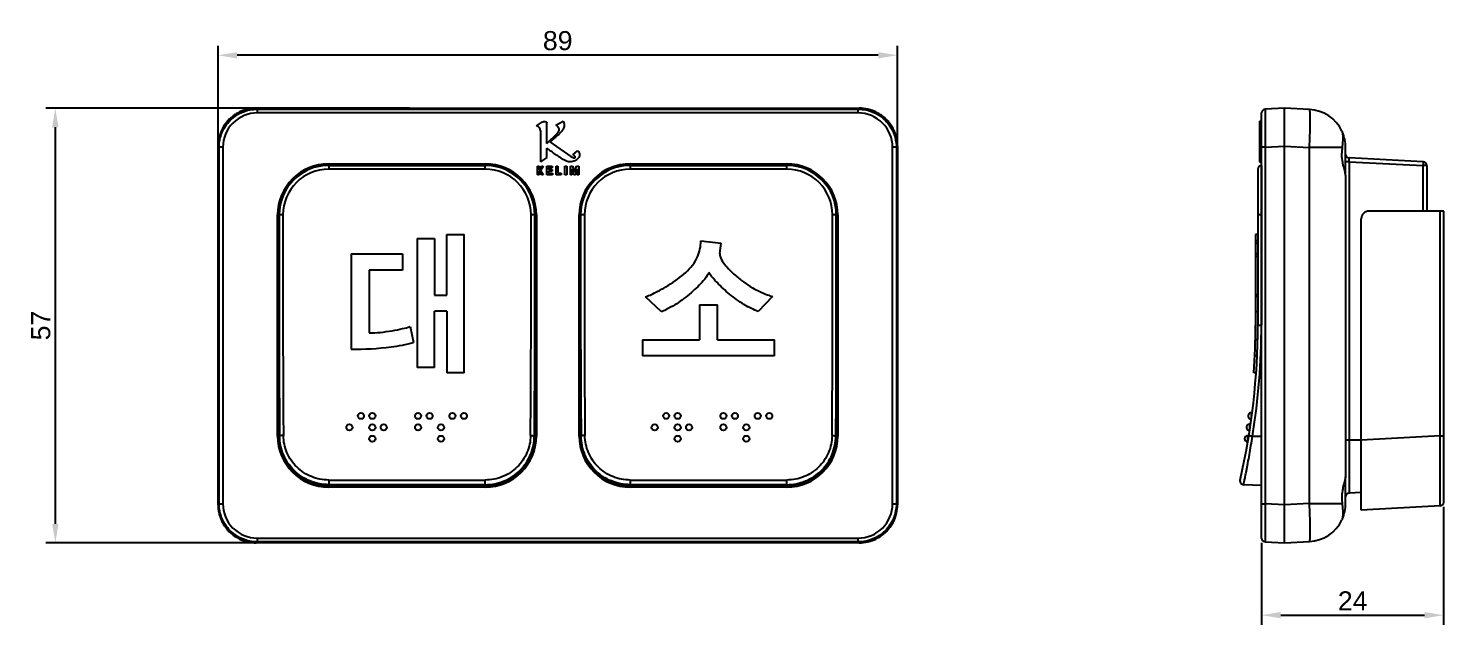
# Model space of a CAD drawing. Header units: millimetres. Extents: x 2792 to 3374, y 618 to 1096.
# Drawn here: x 3188.3 to 3373.7, y 863.9 to 942.1 of the extents above; entities that cross this region are included whole.
import ezdxf

# ---------------------------------------------------------------- set-up
doc = ezdxf.new("R2010")
doc.units = ezdxf.units.MM
doc.header["$LTSCALE"] = 0.1
doc.layers.add('DEF_LAYER_ASSEM_MEMBER', color=7, linetype='Continuous')
doc.layers.add('DIM', color=3, linetype='Continuous')
doc.styles.get("Standard").update_dxf_attribs({"font": 'arial.ttf'})
doc.dimstyles.new('ISO-25', dxfattribs={"dimtxt": 2.5, "dimasz": 2.5, "dimexe": 1.25, "dimexo": 0.625, "dimtad": 1, "dimtxsty": 'Standard', "dimcen": 2.5, "dimadec": 0, "dimazin": 0, "dimtfac": 1, "dimtmove": 0, "dimatfit": 3, "dimfxl": 0, "dimarcsym": 0})

# ---------------------------------------------------------------- blocks, each defined once
blk = doc.blocks.new('*D196')
at = {"layer": 'Defpoints', "color": 0}
for p in [(3213.17, 938.61), (3213.17, 924.55), (3302.17, 924.55)]:
    blk.add_point(p, dxfattribs=at)
at = {"layer": 'DIM', "color": 0, "lineweight": -2}
for p, q in [((3213.17, 925.18), (3213.17, 939.86)), ((3299.67, 938.61), (3215.67, 938.61)), ((3302.17, 925.18), (3302.17, 939.86))]:
    blk.add_line(p, q, dxfattribs=at)
at = {"layer": 'DIM', "color": 0}
for points in [[(3215.67, 939.02), (3215.67, 938.19), (3213.17, 938.61)], [(3299.67, 939.02), (3299.67, 938.19), (3302.17, 938.61)]]:
    blk.add_solid(points, dxfattribs=at)
at = {"layer": 'DIM', "color": 0, "insert": (3257.67, 940.51), "char_height": 2.5, "attachment_point": 5}
blk.add_mtext('89', dxfattribs=at)
blk = doc.blocks.new('*D197')
at = {"layer": 'Defpoints', "color": 0}
for p in [(3238.87, 931.67), (3191.85, 874.67), (3227.58, 874.67)]:
    blk.add_point(p, dxfattribs=at)
at = {"layer": 'DIM', "color": 0, "lineweight": -2}
for p, q in [((3238.24, 931.67), (3190.6, 931.67)), ((3191.85, 929.17), (3191.85, 877.17)), ((3226.96, 874.67), (3190.6, 874.67))]:
    blk.add_line(p, q, dxfattribs=at)
at = {"layer": 'DIM', "color": 0}
for points in [[(3191.43, 929.17), (3192.26, 929.17), (3191.85, 931.67)], [(3191.43, 877.17), (3192.26, 877.17), (3191.85, 874.67)]]:
    blk.add_solid(points, dxfattribs=at)
at = {"layer": 'DIM', "color": 0, "insert": (3189.95, 903.17), "char_height": 2.5, "attachment_point": 5, "rotation": 90}
blk.add_mtext('57', dxfattribs=at)
blk = doc.blocks.new('*D198')
at = {"layer": 'Defpoints', "color": 0}
for p in [(3373.74, 880.02), (3349.89, 875.31), (3373.74, 865.19)]:
    blk.add_point(p, dxfattribs=at)
at = {"layer": 'DIM', "color": 0, "lineweight": -2}
for p, q in [((3373.74, 879.39), (3373.74, 863.94)), ((3349.89, 874.68), (3349.89, 863.94)), ((3352.39, 865.19), (3371.24, 865.19))]:
    blk.add_line(p, q, dxfattribs=at)
at = {"layer": 'DIM', "color": 0}
for points in [[(3352.39, 865.61), (3352.39, 864.78), (3349.89, 865.19)], [(3371.24, 865.61), (3371.24, 864.78), (3373.74, 865.19)]]:
    blk.add_solid(points, dxfattribs=at)
at = {"layer": 'DIM', "color": 0, "insert": (3361.82, 867.07), "char_height": 2.5, "attachment_point": 5}
blk.add_mtext('24', dxfattribs=at)

msp = doc.modelspace()

# ---------------------------------------------------------------- linework, layer by layer
at = {"layer": 'DEF_LAYER_ASSEM_MEMBER', "color": 7, "linetype": 'Continuous'}
for p, q in [((3218.297, 931.542), (3218.165, 931.675)), ((3218.165, 931.675), (3297.179, 931.675)), ((3218.297, 931.542), (3218.297, 931.043)), ((3218.297, 931.542), (3297.046, 931.542)), ((3297.046, 931.043), (3218.298, 931.043)), ((3297.179, 931.675), (3297.046, 931.542)), ((3297.046, 931.043), (3297.046, 931.542)), ((3349.895, 875.306), (3349.895, 931.043)), ((3349.895, 931.043), (3349.895, 931.043)), ((3349.895, 930.063), (3349.895, 930.911)), ((3352.895, 931.675), (3350.368, 931.542)), ((3352.895, 874.675), (3352.895, 931.675)), ((3356.156, 931.504), (3352.895, 931.675)), ((3254.881, 929.344), (3255.697, 929.861)), ((3256.245, 927.029), (3256.245, 929.746)), ((3257.442, 929.433), (3258.368, 929.987)), ((3349.595, 929.987), (3349.595, 924.632)), ((3349.595, 929.987), (3349.895, 929.987)), ((3255.393, 928.764), (3255.393, 924.635)), ((3256.245, 927.029), (3257.678, 928.455)), ((3257.406, 927.907), (3256.627, 927.269)), ((3256.627, 927.269), (3259.392, 925.351)), ((3349.895, 928.931), (3349.595, 928.931)), ((3349.895, 927.907), (3349.595, 927.907)), ((3349.895, 927.269), (3349.595, 927.269)), ((3213.172, 879.668), (3213.172, 926.682)), ((3213.172, 926.682), (3213.304, 926.549)), ((3213.304, 879.8), (3213.304, 926.549)), ((3213.804, 926.549), (3213.304, 926.549)), ((3213.804, 926.548), (3213.804, 879.801)), ((3256.245, 925.189), (3256.245, 926.443)), ((3259.632, 925.57), (3260.275, 926.098)), ((3302.04, 926.549), (3301.54, 926.549)), ((3301.54, 879.801), (3301.54, 926.548)), ((3302.04, 926.549), (3302.172, 926.682)), ((3302.04, 926.549), (3302.04, 879.8)), ((3302.172, 926.682), (3302.172, 879.668)), ((3349.595, 926.098), (3349.895, 926.098)), ((3350.368, 926.549), (3349.895, 926.549)), ((3350.368, 926.549), (3352.895, 926.682)), ((3350.368, 926.549), (3350.368, 879.8)), ((3352.895, 926.682), (3356.156, 926.511)), ((3356.156, 879.839), (3356.156, 926.511)), ((3360.445, 926.511), (3356.156, 926.511)), ((3360.895, 923.027), (3360.895, 926.511)), ((3227.672, 924.375), (3248.172, 924.375)), ((3227.672, 924.175), (3227.672, 923.674)), ((3248.172, 924.175), (3227.672, 924.175)), ((3227.672, 924.173), (3248.172, 924.173)), ((3248.172, 923.674), (3227.672, 923.674)), ((3248.172, 923.674), (3248.172, 924.175)), ((3255.002, 922.94), (3255.002, 924.078)), ((3255.002, 924.078), (3255.219, 924.078)), ((3255.219, 923.568), (3255.529, 924.078)), ((3255.219, 924.078), (3255.219, 923.568)), ((3256.245, 925.189), (3255.393, 924.635)), ((3255.768, 924.078), (3255.406, 923.509)), ((3255.406, 923.509), (3255.768, 922.94)), ((3255.529, 924.078), (3255.768, 924.078)), ((3256.262, 922.94), (3256.262, 924.074)), ((3256.262, 924.074), (3256.955, 924.074)), ((3256.476, 923.869), (3256.476, 923.627)), ((3256.955, 923.869), (3256.476, 923.869)), ((3256.476, 923.627), (3256.942, 923.627)), ((3256.942, 923.627), (3256.942, 923.43)), ((3256.955, 924.074), (3256.955, 923.869)), ((3257.455, 922.94), (3257.455, 924.074)), ((3257.455, 924.074), (3257.672, 924.074)), ((3257.672, 924.074), (3257.672, 923.139)), ((3258.623, 922.936), (3258.623, 924.071)), ((3258.623, 924.071), (3258.846, 924.071)), ((3258.846, 924.071), (3258.846, 922.936)), ((3259.331, 922.94), (3259.331, 924.074)), ((3259.331, 924.074), (3259.607, 924.074)), ((3259.533, 923.699), (3259.533, 922.94)), ((3259.775, 922.94), (3259.533, 923.699)), ((3259.607, 924.074), (3259.877, 923.227)), ((3259.877, 923.227), (3260.143, 924.074)), ((3260.22, 923.712), (3259.978, 922.94)), ((3260.143, 924.074), (3260.422, 924.074)), ((3260.22, 922.94), (3260.22, 923.712)), ((3260.422, 924.074), (3260.422, 922.94)), ((3267.172, 924.375), (3287.672, 924.375)), ((3267.172, 924.175), (3267.172, 923.674)), ((3287.672, 924.175), (3267.172, 924.175)), ((3267.172, 924.173), (3287.672, 924.173)), ((3287.672, 923.674), (3267.172, 923.674)), ((3287.672, 923.674), (3287.672, 924.175)), ((3349.395, 923.674), (3349.395, 903.24)), ((3349.895, 924.708), (3349.595, 924.708)), ((3349.895, 924.635), (3349.595, 924.635)), ((3349.595, 924.631), (3349.895, 924.631)), ((3349.868, 924.173), (3349.895, 924.175)), ((3349.868, 924.173), (3349.868, 903.24)), ((3361.368, 924.651), (3360.895, 924.651)), ((3371.071, 924.641), (3361.368, 925.15)), ((3361.368, 924.651), (3361.368, 881.2)), ((3361.368, 924.651), (3371.071, 924.142)), ((3371.071, 918.175), (3371.071, 924.142)), ((3371.545, 924.142), (3371.071, 924.142)), ((3371.545, 924.142), (3371.545, 918.175)), ((3255.219, 922.94), (3255.002, 922.94)), ((3255.219, 923.447), (3255.219, 922.94)), ((3255.529, 922.94), (3255.219, 923.447)), ((3255.768, 922.94), (3255.529, 922.94)), ((3256.967, 922.94), (3256.262, 922.94)), ((3256.476, 923.43), (3256.476, 923.142)), ((3256.942, 923.43), (3256.476, 923.43)), ((3256.476, 923.142), (3256.967, 923.142)), ((3256.967, 923.142), (3256.967, 922.94)), ((3258.135, 922.94), (3257.455, 922.94)), ((3257.672, 923.139), (3258.135, 923.139)), ((3258.135, 923.139), (3258.135, 922.94)), ((3258.846, 922.936), (3258.623, 922.936)), ((3259.533, 922.94), (3259.331, 922.94)), ((3259.978, 922.94), (3259.775, 922.94)), ((3260.422, 922.94), (3260.22, 922.94)), ((3360.895, 922.894), (3360.895, 883.456)), ((3373.745, 918.175), (3363.945, 918.175)), ((3373.271, 888.703), (3373.271, 918.175)), ((3373.745, 880.015), (3373.745, 918.175)), ((3220.972, 888.675), (3220.972, 917.675)), ((3221.172, 917.675), (3221.172, 888.675)), ((3221.673, 917.675), (3221.172, 917.675)), ((3221.173, 903.24), (3221.173, 917.675)), ((3221.673, 917.675), (3221.673, 903.24)), ((3254.171, 903.24), (3254.171, 917.675)), ((3254.672, 917.675), (3254.171, 917.675)), ((3254.671, 917.675), (3254.671, 903.24)), ((3254.672, 888.675), (3254.672, 917.675)), ((3254.872, 917.675), (3254.872, 888.675)), ((3260.472, 888.675), (3260.472, 917.675)), ((3260.672, 917.675), (3260.672, 888.675)), ((3261.173, 917.675), (3260.672, 917.675)), ((3260.673, 903.24), (3260.673, 917.675)), ((3261.173, 917.675), (3261.173, 903.24)), ((3294.172, 917.675), (3293.671, 917.675)), ((3293.671, 903.24), (3293.671, 917.675)), ((3294.171, 917.675), (3294.171, 903.24)), ((3294.172, 888.675), (3294.172, 917.675)), ((3294.372, 917.675), (3294.372, 888.675)), ((3349.895, 917.675), (3349.395, 917.675)), ((3362.945, 878.975), (3362.945, 917.175)), ((3239.27, 914.566), (3239.27, 897.68)), ((3239.27, 914.566), (3241.525, 914.566)), ((3241.525, 914.566), (3241.525, 907.169)), ((3243.151, 907.169), (3243.151, 915.094)), ((3243.151, 915.094), (3245.406, 915.094)), ((3245.406, 896.989), (3245.406, 915.094)), ((3276.433, 914.261), (3279.074, 913.976)), ((3349.095, 915.094), (3349.095, 903.24)), ((3349.395, 915.094), (3349.095, 915.094)), ((3349.395, 914.261), (3349.095, 914.261)), ((3230.593, 912.554), (3230.593, 900.057)), ((3230.593, 912.554), (3237.339, 912.554)), ((3237.339, 912.554), (3237.339, 910.42)), ((3349.095, 913.976), (3349.395, 913.976)), ((3349.095, 912.615), (3349.395, 912.615)), ((3349.395, 912.23), (3349.095, 912.23)), ((3232.95, 910.42), (3232.95, 902.211)), ((3237.339, 910.42), (3232.95, 910.42)), ((3241.525, 907.169), (3243.151, 907.169)), ((3271.211, 905.015), (3269.178, 906.925)), ((3285.821, 906.966), (3283.951, 905.015)), ((3349.395, 907.207), (3349.095, 907.207)), ((3349.395, 906.966), (3349.095, 906.966)), ((3241.525, 897.68), (3241.525, 905.035)), ((3243.151, 905.035), (3241.525, 905.035)), ((3243.151, 905.035), (3243.151, 896.989)), ((3276.25, 905.889), (3278.607, 905.889)), ((3276.25, 905.889), (3276.25, 901.317)), ((3278.607, 901.317), (3278.607, 905.889)), ((3349.095, 905.015), (3349.395, 905.015)), ((3349.395, 903.24), (3349.868, 903.24)), ((3238.335, 903.044), (3238.782, 900.951)), ((3268.772, 901.317), (3276.25, 901.317)), ((3268.772, 901.317), (3268.772, 899.183)), ((3278.607, 901.317), (3286.065, 901.317)), ((3286.065, 899.183), (3286.065, 901.317)), ((3349.374, 901.317), (3349.074, 901.317)), ((3241.525, 897.68), (3239.27, 897.68)), ((3286.065, 899.183), (3268.772, 899.183)), ((3349.303, 899.183), (3349.003, 899.183)), ((3245.406, 896.989), (3243.151, 896.989)), ((3349.177, 896.989), (3348.877, 896.989)), ((3348.447, 890.221), (3348.297, 890.221)), ((3348.297, 890.221), (3348.297, 889.421)), ((3348.51, 891.721), (3348.51, 890.921)), ((3348.654, 891.721), (3348.51, 891.721)), ((3348.548, 890.921), (3348.51, 890.921)), ((3221.172, 888.675), (3221.235, 888.675)), ((3254.609, 888.675), (3254.672, 888.675)), ((3260.672, 888.675), (3260.735, 888.675)), ((3294.109, 888.675), (3294.172, 888.675)), ((3348.215, 888.721), (3348.059, 888.721)), ((3348.059, 888.721), (3348.059, 887.921)), ((3348.328, 889.421), (3348.297, 889.421)), ((3348.689, 888.675), (3349.895, 888.675)), ((3373.271, 888.703), (3362.945, 888.162)), ((3373.271, 888.703), (3373.745, 888.703)), ((3348.082, 887.921), (3348.059, 887.921)), ((3360.895, 888.175), (3362.945, 888.175)), ((3227.672, 882.911), (3227.672, 882.175)), ((3227.672, 882.911), (3248.172, 882.911)), ((3248.172, 882.175), (3248.172, 882.911)), ((3267.172, 882.911), (3287.672, 882.911)), ((3267.172, 882.911), (3267.172, 882.175)), ((3287.672, 882.175), (3287.672, 882.911)), ((3360.895, 879.839), (3360.895, 883.323)), ((3248.172, 882.299), (3227.672, 882.299)), ((3227.672, 882.175), (3248.172, 882.175)), ((3248.172, 881.975), (3227.672, 881.975)), ((3287.672, 882.299), (3267.172, 882.299)), ((3267.172, 882.175), (3287.672, 882.175)), ((3287.672, 881.975), (3267.172, 881.975)), ((3349.895, 882.175), (3347.53, 882.299)), ((3362.945, 881.282), (3361.368, 881.2)), ((3213.304, 879.8), (3213.172, 879.668)), ((3213.304, 879.8), (3213.804, 879.8)), ((3301.54, 879.8), (3302.04, 879.8)), ((3302.172, 879.668), (3302.04, 879.8)), ((3349.895, 879.8), (3350.368, 879.8)), ((3352.895, 879.668), (3350.368, 879.8)), ((3356.156, 879.839), (3352.895, 879.668)), ((3356.156, 879.839), (3360.445, 879.839)), ((3373.271, 879.516), (3362.945, 878.975)), ((3218.297, 875.306), (3218.297, 874.807)), ((3218.298, 875.306), (3297.046, 875.306)), ((3297.046, 874.807), (3297.046, 875.306)), ((3349.895, 875.306), (3349.895, 875.306)), ((3218.165, 874.675), (3218.297, 874.807)), ((3297.179, 874.675), (3218.165, 874.675)), ((3297.046, 874.807), (3218.297, 874.807)), ((3297.046, 874.807), (3297.179, 874.675)), ((3350.368, 874.807), (3352.895, 874.675)), ((3352.895, 874.675), (3356.156, 874.846))]:
    msp.add_line(p, q, dxfattribs=at)
for centre in [(3230.378, 889.821), (3231.878, 891.321), (3233.378, 891.321), (3233.378, 889.821), (3234.878, 889.821), (3239.378, 891.321), (3239.378, 889.821), (3240.878, 891.321), (3242.378, 889.821), (3243.878, 891.321), (3245.378, 891.321), (3270.378, 889.821), (3271.878, 891.321), (3273.378, 891.321), (3273.378, 889.821), (3274.878, 889.821), (3279.378, 891.321), (3279.378, 889.821), (3280.878, 891.321), (3282.378, 889.821), (3283.878, 891.321), (3285.378, 891.321), (3233.378, 888.321), (3242.378, 888.321), (3273.378, 888.321), (3282.378, 888.321)]:
    msp.add_circle(centre, 0.4, dxfattribs=at)
for centre, radius, start, end in [((3218.295, 926.551), 4.491, 89.96025, 180.03988), ((3218.169, 926.674), 5.002, 115.75341, 123.33754), ((3218.167, 926.675), 5, 115.74231, 123.32882), ((3218.162, 926.683), 4.991, 110.28522, 115.7312), ((3218.162, 926.685), 4.99, 110.29511, 115.7426), ((3218.163, 926.681), 4.994, 102.86429, 110.28542), ((3218.161, 926.689), 4.985, 102.86175, 110.29581), ((3218.167, 926.658), 5.017, 90.00442, 102.84659), ((3218.166, 926.659), 5.016, 89.99614, 102.8402), ((3297.049, 926.551), 4.491, 359.96015, 90.03998), ((3297.177, 926.659), 5.015, 77.15307, 89.99378), ((3297.178, 926.66), 5.015, 77.15933, 90.00261), ((3297.181, 926.681), 4.994, 69.90284, 77.13646), ((3297.183, 926.69), 4.985, 69.89136, 77.13861), ((3297.181, 926.684), 4.99, 64.25758, 69.8921), ((3297.182, 926.683), 4.992, 64.27006, 69.90313), ((3297.176, 926.675), 5.001, 57.10548, 64.24735), ((3297.178, 926.676), 4.999, 57.11481, 64.25937), ((3350.395, 931.043), 0.5, 93.00135, 180.00918), ((3355.895, 926.511), 5, 25.40758, 87), ((3218.172, 926.678), 5.002, 146.79677, 154.24836), ((3218.171, 926.68), 5, 146.80556, 154.25944), ((3218.164, 926.684), 4.992, 141.41735, 146.798), ((3218.162, 926.686), 4.989, 141.42234, 146.80671), ((3218.172, 926.674), 5.004, 128.60914, 141.3927), ((3218.17, 926.677), 5, 128.60433, 141.39751), ((3218.163, 926.683), 4.992, 123.33649, 128.5847), ((3218.16, 926.685), 4.988, 123.32788, 128.57971), ((3297.18, 926.682), 4.993, 51.4163, 57.10708), ((3297.183, 926.684), 4.99, 51.42148, 57.11637), ((3297.174, 926.676), 5.001, 41.03689, 51.39721), ((3297.177, 926.679), 4.998, 41.03378, 51.40222), ((3297.18, 926.683), 4.993, 33.00081, 41.0206), ((3297.182, 926.686), 4.989, 32.99159, 41.0173), ((3297.172, 926.678), 5.001, 25.75433, 32.99978), ((3297.173, 926.68), 4.999, 25.7423, 32.99052), ((3218.189, 926.68), 5.017, 167.15431, 179.9956), ((3218.188, 926.681), 5.016, 167.16072, 180.00385), ((3218.157, 926.686), 4.985, 159.81685, 167.13942), ((3218.165, 926.684), 4.993, 159.82711, 167.13684), ((3218.162, 926.684), 4.99, 154.25906, 159.81757), ((3218.164, 926.684), 4.991, 154.27047, 159.82739), ((3297.18, 926.685), 4.991, 20.2017, 25.73157), ((3297.182, 926.684), 4.99, 20.21281, 25.74403), ((3297.178, 926.684), 4.994, 12.86463, 20.20191), ((3297.187, 926.686), 4.985, 12.86251, 20.21352), ((3297.156, 926.68), 5.015, 0.00623, 12.84781), ((3297.157, 926.681), 5.015, 359.99738, 12.84156), ((3355.895, 926.511), 5, 0, 23.82426), ((3366.86, 925.768), 6.458, 173.39399, 179.93771), ((3361.395, 925.649), 0.5, 180, 267.00018), ((3227.672, 917.675), 6.7, 90, 180), ((3227.672, 917.675), 6.5, 90, 180), ((3227.672, 917.675), 6.499, 90, 180), ((3227.672, 917.675), 5.999, 90, 180), ((3248.172, 917.675), 6.7, 0, 90), ((3248.172, 917.675), 6.5, 0, 90), ((3248.172, 917.675), 6.499, 0, 90), ((3248.172, 917.675), 5.999, 0, 90), ((3267.172, 917.675), 6.7, 90, 180), ((3267.172, 917.675), 6.5, 90, 180), ((3267.172, 917.675), 6.499, 90, 180), ((3267.172, 917.675), 5.999, 90, 180), ((3287.672, 917.675), 6.7, 0, 90), ((3287.672, 917.675), 6.5, 0, 90), ((3287.672, 917.675), 6.499, 0, 90), ((3287.672, 917.675), 5.999, 0, 90), ((3349.895, 923.674), 0.5, 93, 180), ((3371.045, 924.142), 0.5, 0, 87), ((3363.945, 917.175), 1, 90, 180), ((3271.23, 914.304), 5.203, 356.26868, 359.52485), ((3246.165, 917.7), 33.119, 351.16796, 353.54477), ((3261.705, 925.31), 19.845, 292.12074, 297.00154), ((3290.645, 921.554), 15.365, 249.02522, 251.70029), ((3268.508, 912.733), 8.177, 289.29676, 294.1981), ((4933.478, 903.226), 1712.305, 179.999529, 180.48691), ((4903.923, 903.178), 1682.25, 179.997897, 180.491245), ((1560.876, 903.226), 1693.296, 359.510364, 0.000494), ((1553.555, 903.179), 1701.116, 359.511487, 0.002073), ((4972.978, 903.226), 1712.305, 179.999529, 180.48691), ((4943.423, 903.178), 1682.25, 179.997897, 180.491245), ((1600.376, 903.226), 1693.296, 359.510364, 0.000494), ((1593.055, 903.179), 1701.116, 359.511487, 0.002073), ((3259.395, 903.24), 90, 346.94539, 0), ((3259.373, 903.24), 90.495, 350.73809, 0.00025), ((3259.395, 903.24), 89.7, 356.00372, 0), ((3348.297, 889.821), 0.4, 89.86909, 269.86909), ((3348.51, 891.321), 0.4, 89.88407, 269.88407), ((3227.672, 888.675), 6.7, 180, 270), ((3227.672, 888.675), 6.5, 180, 270), ((3248.172, 888.675), 6.7, 270, 0), ((3248.172, 888.675), 6.5, 270, 0), ((3267.172, 888.675), 6.7, 180, 270), ((3267.172, 888.675), 6.5, 180, 270), ((3287.672, 888.675), 6.7, 270, 0), ((3287.672, 888.675), 6.5, 270, 0), ((3348.059, 888.321), 0.4, 89.854, 269.854), ((3347.556, 882.798), 0.5, 166.94539, 267), ((3361.395, 880.7), 0.5, 93, 180), ((3218.189, 879.669), 5.017, 180.00442, 192.84659), ((3218.188, 879.669), 5.016, 179.99614, 192.8402), ((3218.295, 879.798), 4.491, 179.96025, 270.03988), ((3297.049, 879.798), 4.491, 269.96015, 0.03998), ((3297.156, 879.669), 5.015, 347.15307, 359.99378), ((3297.157, 879.668), 5.015, 347.15933, 0.00261), ((3366.769, 880.576), 6.367, 180.01553, 186.65277), ((3355.895, 879.839), 5, 336.10501, 0), ((3373.245, 880.015), 0.5, 273.00046, 0.01683), ((3218.157, 879.664), 4.985, 192.86175, 200.29581), ((3218.166, 879.666), 4.994, 192.86429, 200.28542), ((3218.164, 879.665), 4.991, 200.28522, 205.7312), ((3218.162, 879.665), 4.99, 200.29511, 205.7426), ((3218.172, 879.671), 5.002, 205.75341, 213.33754), ((3218.171, 879.67), 5, 205.74231, 213.32882), ((3297.172, 879.671), 5.001, 327.10548, 334.24735), ((3297.174, 879.669), 4.999, 327.11482, 334.25937), ((3297.18, 879.665), 4.992, 334.27006, 339.90313), ((3297.182, 879.665), 4.99, 334.25758, 339.8921), ((3297.178, 879.666), 4.994, 339.90284, 347.13646), ((3297.187, 879.664), 4.985, 339.89136, 347.13861), ((3355.895, 879.839), 5, 273, 334.59242), ((3218.161, 879.663), 4.988, 213.32788, 218.57971), ((3218.164, 879.665), 4.992, 213.33649, 218.5847), ((3218.172, 879.675), 5.004, 218.60914, 231.3927), ((3218.17, 879.672), 5, 218.60433, 231.39751), ((3218.163, 879.667), 4.992, 231.41735, 236.798), ((3218.161, 879.664), 4.989, 231.42234, 236.80671), ((3218.168, 879.675), 5.002, 236.79677, 244.24836), ((3218.167, 879.674), 5, 236.80556, 244.25944), ((3297.176, 879.675), 5.001, 295.75433, 302.99978), ((3297.177, 879.673), 4.999, 295.7423, 302.99051), ((3297.18, 879.667), 4.993, 303.00081, 311.0207), ((3297.183, 879.665), 4.989, 302.99158, 311.0174), ((3297.174, 879.673), 5.001, 311.037, 321.39721), ((3297.176, 879.67), 4.998, 311.03389, 321.40222), ((3297.179, 879.667), 4.993, 321.4163, 327.10709), ((3297.181, 879.664), 4.99, 321.42148, 327.11638), ((3350.395, 875.306), 0.5, 179.99053, 266.99824), ((3218.162, 879.667), 4.991, 244.27047, 249.82739), ((3218.162, 879.665), 4.99, 244.25906, 249.81757), ((3218.163, 879.668), 4.993, 249.82711, 257.13684), ((3218.161, 879.66), 4.985, 249.81685, 257.13942), ((3218.167, 879.691), 5.017, 257.15431, 269.9956), ((3218.166, 879.691), 5.016, 257.16072, 270.00385), ((3297.177, 879.69), 5.015, 270.00623, 282.84781), ((3297.178, 879.689), 5.015, 269.99738, 282.84156), ((3297.181, 879.669), 4.994, 282.86463, 290.20191), ((3297.183, 879.66), 4.985, 282.86251, 290.21352), ((3297.182, 879.667), 4.991, 290.2017, 295.73157), ((3297.181, 879.665), 4.99, 290.2128, 295.74403)]:
    msp.add_arc(centre, radius, start, end, dxfattribs=at)
for points, knots in [([(3213.304, 926.549), (3213.304, 926.875), (3213.369, 927.53), (3213.655, 928.472), (3214.119, 929.341), (3214.744, 930.103), (3215.505, 930.728), (3216.374, 931.192), (3217.317, 931.478), (3217.971, 931.542), (3218.297, 931.542)], [0, 0, 0, 0, 0.1249878, 0.250006, 0.3749978, 0.5000005, 0.625003, 0.7499947, 0.8750125, 1, 1, 1, 1]), ([(3297.046, 931.542), (3297.373, 931.542), (3298.027, 931.478), (3298.97, 931.192), (3299.839, 930.728), (3300.6, 930.103), (3301.225, 929.341), (3301.689, 928.472), (3301.975, 927.53), (3302.04, 926.875), (3302.04, 926.549)], [0, 0, 0, 0, 0.1249878, 0.250006, 0.3749978, 0.5000005, 0.625003, 0.7499947, 0.8750125, 1, 1, 1, 1]), ([(3350.368, 931.542), (3350.368, 931.542), (3350.368, 931.539), (3350.367, 931.536), (3350.367, 931.527), (3350.366, 931.517), (3350.365, 931.503), (3350.365, 931.479), (3350.364, 931.442), (3350.363, 931.388), (3350.362, 931.323), (3350.361, 931.246), (3350.36, 931.158), (3350.36, 931.059), (3350.359, 930.905), (3350.358, 930.687), (3350.358, 930.396), (3350.358, 930.068), (3350.358, 929.706), (3350.358, 929.314), (3350.359, 928.895), (3350.361, 928.295), (3350.364, 927.511), (3350.367, 926.874), (3350.368, 926.549)], [0, 0, 0, 0, 0.0003389, 0.001265, 0.0027891, 0.0049113, 0.0076304, 0.0109449, 0.0193531, 0.0301215, 0.0432252, 0.0586272, 0.0762899, 0.0961756, 0.1182437, 0.1686937, 0.2271419, 0.2930432, 0.3657473, 0.4445707, 0.5287334, 0.6174171, 0.8049918, 1, 1, 1, 1]), ([(3356.156, 926.511), (3356.173, 926.835), (3356.203, 927.47), (3356.237, 928.394), (3356.258, 929.245), (3356.265, 929.894), (3356.263, 930.353), (3356.258, 930.644), (3356.25, 930.896), (3356.238, 931.105), (3356.224, 931.271), (3356.208, 931.38), (3356.193, 931.445), (3356.183, 931.476), (3356.172, 931.496), (3356.161, 931.504), (3356.156, 931.504)], [0, 0, 0, 0, 0.194222, 0.3809678, 0.5530203, 0.7038854, 0.7695372, 0.8278075, 0.8781668, 0.9201375, 0.953356, 0.977578, 0.9862884, 0.9927769, 0.9971811, 1, 1, 1, 1]), ([(3255.393, 928.764), (3255.396, 928.809), (3255.384, 928.905), (3255.319, 929.045), (3255.21, 929.177), (3255.063, 929.288), (3254.943, 929.331), (3254.881, 929.344)], [0, 0, 0, 0, 0.1614784, 0.343225, 0.547029, 0.773993, 1, 1, 1, 1]), ([(3255.697, 929.861), (3255.732, 929.882), (3255.804, 929.917), (3255.916, 929.928), (3256.015, 929.922), (3256.103, 929.901), (3256.176, 929.867), (3256.232, 929.816), (3256.245, 929.769), (3256.245, 929.746)], [0, 0, 0, 0, 0.1922936, 0.3648012, 0.5201986, 0.6583861, 0.7837556, 0.8954402, 1, 1, 1, 1]), ([(3257.678, 928.455), (3257.719, 928.495), (3257.793, 928.582), (3257.861, 928.737), (3257.884, 928.901), (3257.839, 929.059), (3257.747, 929.2), (3257.618, 929.334), (3257.505, 929.401), (3257.442, 929.433)], [0, 0, 0, 0, 0.1420176, 0.2795547, 0.4135048, 0.5426441, 0.6782896, 0.8268093, 1, 1, 1, 1]), ([(3258.368, 929.987), (3258.396, 929.95), (3258.446, 929.863), (3258.496, 929.713), (3258.521, 929.541), (3258.516, 929.349), (3258.474, 929.138), (3258.411, 929.001), (3258.373, 928.931)], [0, 0, 0, 0, 0.1270644, 0.2677582, 0.423352, 0.5950144, 0.7860442, 1, 1, 1, 1]), ([(3258.373, 928.931), (3258.297, 928.806), (3258.118, 928.558), (3257.797, 928.21), (3257.542, 928.004), (3257.406, 927.907)], [0, 0, 0, 0, 0.3086997, 0.6462012, 1, 1, 1, 1]), ([(3360.411, 928.656), (3360.431, 928.614), (3360.464, 928.511), (3360.496, 928.332), (3360.517, 928.11), (3360.531, 927.739), (3360.513, 927.2), (3360.473, 926.751), (3360.445, 926.511)], [0, 0, 0, 0, 0.0646765, 0.1489276, 0.252458, 0.3741376, 0.664169, 1, 1, 1, 1]), ([(3257.97, 925.189), (3257.766, 925.331), (3257.369, 925.611), (3256.792, 926.027), (3256.423, 926.305), (3256.245, 926.443)], [0, 0, 0, 0, 0.3502213, 0.6833104, 1, 1, 1, 1]), ([(3259.392, 925.351), (3259.439, 925.319), (3259.534, 925.263), (3259.681, 925.194), (3259.829, 925.155), (3259.928, 925.159), (3259.972, 925.168)], [0, 0, 0, 0, 0.2708843, 0.534086, 0.7812179, 1, 1, 1, 1]), ([(3259.972, 925.168), (3259.974, 925.188), (3259.973, 925.23), (3259.953, 925.294), (3259.918, 925.358), (3259.868, 925.419), (3259.803, 925.477), (3259.724, 925.53), (3259.664, 925.557), (3259.632, 925.57)], [0, 0, 0, 0, 0.1065247, 0.2246258, 0.3528329, 0.4935267, 0.6474098, 0.8166276, 1, 1, 1, 1]), ([(3260.275, 926.098), (3260.321, 926.066), (3260.407, 925.979), (3260.498, 925.812), (3260.551, 925.615), (3260.533, 925.399), (3260.428, 925.195), (3260.26, 925.008), (3260.042, 924.828), (3259.861, 924.744), (3259.763, 924.708)], [0, 0, 0, 0, 0.0916633, 0.1957943, 0.3091129, 0.4198962, 0.5407901, 0.6769309, 0.8295759, 1, 1, 1, 1]), ([(3360.895, 922.894), (3360.895, 922.919), (3360.89, 922.978), (3360.866, 923.117), (3360.813, 923.331), (3360.732, 923.632), (3360.639, 923.987), (3360.546, 924.388), (3360.439, 924.986), (3360.402, 925.455), (3360.402, 925.775)], [0, 0, 0, 0, 0.0264598, 0.0595628, 0.1446438, 0.2521737, 0.3784705, 0.5199476, 0.6731118, 1, 1, 1, 1]), ([(3259.763, 924.708), (3259.658, 924.669), (3259.435, 924.619), (3259.081, 924.642), (3258.717, 924.754), (3258.342, 924.942), (3258.095, 925.1), (3257.97, 925.189)], [0, 0, 0, 0, 0.1739061, 0.3494251, 0.5452184, 0.762112, 1, 1, 1, 1]), ([(3361.368, 924.651), (3361.367, 924.683), (3361.364, 924.747), (3361.36, 924.839), (3361.358, 924.925), (3361.357, 925), (3361.358, 925.061), (3361.36, 925.103), (3361.362, 925.127), (3361.364, 925.139), (3361.365, 925.146), (3361.367, 925.15), (3361.368, 925.15)], [0, 0, 0, 0, 0.1943579, 0.382162, 0.5549821, 0.70624, 0.8301479, 0.9221627, 0.9549809, 0.978705, 0.993399, 1, 1, 1, 1]), ([(3371.071, 924.142), (3371.072, 924.174), (3371.075, 924.238), (3371.079, 924.33), (3371.081, 924.416), (3371.082, 924.49), (3371.081, 924.551), (3371.08, 924.593), (3371.078, 924.618), (3371.076, 924.63), (3371.074, 924.637), (3371.072, 924.641), (3371.071, 924.641)], [0, 0, 0, 0, 0.1938931, 0.381063, 0.5532479, 0.7040822, 0.8279575, 0.9203853, 0.9535856, 0.9777866, 0.9929943, 1, 1, 1, 1]), ([(3270.716, 907.628), (3271.095, 907.821), (3272.315, 908.49), (3274.187, 909.762), (3275.955, 911.679), (3276.376, 913.261), (3276.422, 913.965)], [0, 0, 0, 0, 0.1434654, 0.4686382, 0.7621746, 1, 1, 1, 1]), ([(3278.95, 912.23), (3279.041, 911.925), (3279.398, 911.36), (3280.088, 910.549), (3280.964, 909.708), (3282.006, 908.859), (3283.394, 907.969), (3284.472, 907.465), (3285.145, 907.207)], [0, 0, 0, 0, 0.1172269, 0.240127, 0.3938656, 0.5634632, 0.7344433, 1, 1, 1, 1]), ([(3277.259, 909.75), (3277.055, 909.418), (3276.592, 908.842), (3275.796, 908.033), (3274.928, 907.265), (3273.993, 906.525), (3272.976, 905.84), (3272.257, 905.452), (3271.86, 905.274)], [0, 0, 0, 0, 0.1648746, 0.3111429, 0.4808667, 0.6552692, 0.8156062, 1, 1, 1, 1]), ([(3282.166, 905.874), (3282.135, 905.893), (3281.438, 906.311), (3280.187, 907.237), (3278.948, 908.364), (3278.341, 909.021), (3278.238, 909.137)], [0, 0, 0, 0, 0.0208781, 0.476176, 0.9090094, 1, 1, 1, 1]), ([(3232.95, 902.211), (3233.442, 902.211), (3234.454, 902.259), (3235.921, 902.463), (3237.226, 902.721), (3238.012, 902.928), (3238.335, 903.044)], [0, 0, 0, 0, 0.2702201, 0.5547292, 0.8120321, 1, 1, 1, 1]), ([(3230.593, 900.057), (3232.343, 900.057), (3235.099, 900.194), (3237.819, 900.679), (3238.782, 900.951)], [0, 0, 0, 0, 0.6362187, 1, 1, 1, 1]), ([(3221.734, 888.755), (3221.673, 888.755), (3221.558, 888.75), (3221.422, 888.737), (3221.332, 888.72), (3221.285, 888.707), (3221.253, 888.694), (3221.237, 888.681), (3221.235, 888.675)], [0, 0, 0, 0, 0.361194, 0.6724873, 0.7959892, 0.8924956, 0.9598903, 1, 1, 1, 1]), ([(3227.672, 882.299), (3227.251, 882.299), (3226.406, 882.382), (3225.192, 882.75), (3224.075, 883.346), (3223.097, 884.146), (3222.296, 885.117), (3221.698, 886.224), (3221.327, 887.424), (3221.238, 888.258), (3221.235, 888.675)], [0, 0, 0, 0, 0.1259383, 0.2516726, 0.3770584, 0.5020493, 0.6266988, 0.7511346, 0.8755175, 1, 1, 1, 1]), ([(3227.672, 882.911), (3227.284, 882.911), (3226.507, 882.987), (3225.388, 883.323), (3224.359, 883.869), (3223.458, 884.6), (3222.717, 885.49), (3222.165, 886.505), (3221.82, 887.606), (3221.738, 888.373), (3221.734, 888.755)], [0, 0, 0, 0, 0.1261009, 0.2519641, 0.3774199, 0.5024128, 0.6270034, 0.7513406, 0.8756124, 1, 1, 1, 1]), ([(3254.109, 888.755), (3254.106, 888.373), (3254.024, 887.606), (3253.679, 886.505), (3253.127, 885.49), (3252.386, 884.6), (3251.485, 883.869), (3250.455, 883.323), (3249.337, 882.987), (3248.56, 882.911), (3248.172, 882.911)], [0, 0, 0, 0, 0.1243873, 0.2486593, 0.3729964, 0.4975876, 0.6225805, 0.748036, 0.8738986, 1, 1, 1, 1]), ([(3248.172, 882.299), (3248.593, 882.299), (3249.438, 882.382), (3250.652, 882.75), (3251.769, 883.346), (3252.746, 884.146), (3253.548, 885.117), (3254.145, 886.224), (3254.517, 887.424), (3254.605, 888.258), (3254.609, 888.675)], [0, 0, 0, 0, 0.1259459, 0.2516409, 0.3769929, 0.5019737, 0.6266453, 0.7511259, 0.8755204, 1, 1, 1, 1]), ([(3254.109, 888.755), (3254.171, 888.755), (3254.286, 888.75), (3254.422, 888.737), (3254.512, 888.72), (3254.559, 888.707), (3254.591, 888.694), (3254.607, 888.681), (3254.609, 888.675)], [0, 0, 0, 0, 0.3612812, 0.6726095, 0.7961036, 0.892582, 0.9599331, 1, 1, 1, 1]), ([(3261.234, 888.755), (3261.173, 888.755), (3261.058, 888.75), (3260.922, 888.737), (3260.832, 888.72), (3260.785, 888.707), (3260.753, 888.694), (3260.737, 888.681), (3260.735, 888.675)], [0, 0, 0, 0, 0.361194, 0.6724873, 0.7959892, 0.8924956, 0.9598903, 1, 1, 1, 1]), ([(3267.172, 882.299), (3266.751, 882.299), (3265.906, 882.382), (3264.692, 882.75), (3263.575, 883.346), (3262.597, 884.146), (3261.796, 885.117), (3261.198, 886.224), (3260.827, 887.424), (3260.738, 888.258), (3260.735, 888.675)], [0, 0, 0, 0, 0.1259383, 0.2516726, 0.3770584, 0.5020493, 0.6266988, 0.7511346, 0.8755175, 1, 1, 1, 1]), ([(3267.172, 882.911), (3266.784, 882.911), (3266.007, 882.987), (3264.888, 883.323), (3263.859, 883.869), (3262.958, 884.6), (3262.217, 885.49), (3261.665, 886.505), (3261.32, 887.606), (3261.238, 888.373), (3261.234, 888.755)], [0, 0, 0, 0, 0.1261009, 0.2519641, 0.3774199, 0.5024128, 0.6270034, 0.7513406, 0.8756124, 1, 1, 1, 1]), ([(3293.609, 888.755), (3293.606, 888.373), (3293.524, 887.606), (3293.179, 886.505), (3292.627, 885.49), (3291.886, 884.6), (3290.985, 883.869), (3289.955, 883.323), (3288.837, 882.987), (3288.06, 882.911), (3287.672, 882.911)], [0, 0, 0, 0, 0.1243873, 0.2486593, 0.3729964, 0.4975876, 0.6225805, 0.748036, 0.8738986, 1, 1, 1, 1]), ([(3287.672, 882.299), (3288.093, 882.299), (3288.938, 882.382), (3290.152, 882.75), (3291.269, 883.346), (3292.246, 884.146), (3293.048, 885.117), (3293.645, 886.224), (3294.017, 887.424), (3294.105, 888.258), (3294.109, 888.675)], [0, 0, 0, 0, 0.1259459, 0.2516409, 0.3769929, 0.5019737, 0.6266453, 0.7511259, 0.8755204, 1, 1, 1, 1]), ([(3293.609, 888.755), (3293.671, 888.755), (3293.786, 888.75), (3293.922, 888.737), (3294.012, 888.72), (3294.059, 888.707), (3294.091, 888.694), (3294.107, 888.681), (3294.109, 888.675)], [0, 0, 0, 0, 0.3612812, 0.6726095, 0.7961036, 0.892582, 0.9599331, 1, 1, 1, 1]), ([(3347.53, 882.299), (3347.53, 882.301), (3347.531, 882.307), (3347.534, 882.317), (3347.538, 882.338), (3347.545, 882.374), (3347.557, 882.428), (3347.572, 882.497), (3347.589, 882.581), (3347.61, 882.68), (3347.644, 882.841), (3347.693, 883.076), (3347.758, 883.398), (3347.833, 883.77), (3347.916, 884.189), (3348.005, 884.651), (3348.134, 885.339), (3348.301, 886.27), (3348.499, 887.448), (3348.626, 888.26), (3348.689, 888.675)], [0, 0, 0, 0, 0.0012288, 0.0027618, 0.004905, 0.0110149, 0.0195444, 0.03047, 0.0437568, 0.0593691, 0.0772649, 0.1196891, 0.1705699, 0.2293783, 0.2955144, 0.3683139, 0.4470662, 0.6193908, 0.8059835, 1, 1, 1, 1]), ([(3348.221, 888.755), (3348.221, 888.755), (3348.222, 888.755), (3348.224, 888.754), (3348.227, 888.754), (3348.232, 888.752), (3348.243, 888.751), (3348.258, 888.748), (3348.277, 888.744), (3348.3, 888.74), (3348.327, 888.735), (3348.37, 888.728), (3348.43, 888.718), (3348.51, 888.704), (3348.598, 888.69), (3348.658, 888.68), (3348.689, 888.675)], [0, 0, 0, 0, 0.0012669, 0.0048646, 0.0108126, 0.0190985, 0.0426186, 0.0752672, 0.1167276, 0.1666125, 0.22452, 0.2899072, 0.440616, 0.6134296, 0.8023765, 1, 1, 1, 1]), ([(3373.271, 879.516), (3373.271, 879.516), (3373.271, 879.517), (3373.272, 879.519), (3373.272, 879.523), (3373.272, 879.53), (3373.273, 879.543), (3373.273, 879.562), (3373.274, 879.587), (3373.274, 879.618), (3373.275, 879.654), (3373.276, 879.712), (3373.276, 879.799), (3373.277, 879.919), (3373.278, 880.061), (3373.279, 880.223), (3373.279, 880.406), (3373.28, 880.688), (3373.281, 881.09), (3373.282, 881.625), (3373.282, 882.228), (3373.281, 882.894), (3373.281, 883.616), (3373.28, 884.387), (3373.278, 885.491), (3373.275, 886.934), (3373.273, 888.106), (3373.271, 888.703)], [0, 0, 0, 0, 0.0000876, 0.0003218, 0.0007058, 0.00124, 0.0027587, 0.0048769, 0.007593, 0.0109054, 0.0148124, 0.019312, 0.0300764, 0.0431703, 0.0585652, 0.0762298, 0.0961193, 0.1181836, 0.1686308, 0.2270838, 0.2929869, 0.365698, 0.4445213, 0.5286934, 0.6174022, 0.8049559, 1, 1, 1, 1]), ([(3360.895, 883.456), (3360.895, 883.43), (3360.89, 883.372), (3360.866, 883.233), (3360.813, 883.018), (3360.732, 882.718), (3360.639, 882.363), (3360.546, 881.962), (3360.439, 881.364), (3360.402, 880.894), (3360.402, 880.575)], [0, 0, 0, 0, 0.0264621, 0.0595684, 0.1446426, 0.252149, 0.378424, 0.5198847, 0.6730512, 1, 1, 1, 1]), ([(3218.297, 874.807), (3217.971, 874.807), (3217.317, 874.872), (3216.374, 875.157), (3215.505, 875.622), (3214.744, 876.247), (3214.119, 877.008), (3213.655, 877.877), (3213.369, 878.82), (3213.304, 879.474), (3213.304, 879.8)], [0, 0, 0, 0, 0.1249878, 0.250006, 0.3749978, 0.5000005, 0.625003, 0.7499947, 0.8750125, 1, 1, 1, 1]), ([(3302.04, 879.8), (3302.04, 879.474), (3301.975, 878.82), (3301.689, 877.877), (3301.225, 877.008), (3300.6, 876.247), (3299.839, 875.622), (3298.97, 875.157), (3298.027, 874.872), (3297.373, 874.807), (3297.046, 874.807)], [0, 0, 0, 0, 0.1249878, 0.250006, 0.3749978, 0.5000005, 0.625003, 0.7499947, 0.8750125, 1, 1, 1, 1]), ([(3350.368, 879.8), (3350.367, 879.476), (3350.364, 878.839), (3350.361, 878.054), (3350.359, 877.455), (3350.358, 877.036), (3350.358, 876.643), (3350.358, 876.281), (3350.358, 875.953), (3350.358, 875.663), (3350.359, 875.445), (3350.36, 875.291), (3350.36, 875.192), (3350.361, 875.103), (3350.362, 875.027), (3350.363, 874.961), (3350.364, 874.907), (3350.365, 874.87), (3350.365, 874.846), (3350.366, 874.832), (3350.367, 874.822), (3350.367, 874.814), (3350.368, 874.81), (3350.368, 874.807), (3350.368, 874.807)], [0, 0, 0, 0, 0.1950087, 0.3825842, 0.4712679, 0.5554306, 0.6342541, 0.7069581, 0.7728593, 0.8313073, 0.8817571, 0.9038252, 0.9237108, 0.9413734, 0.9567753, 0.9698789, 0.9806472, 0.9890553, 0.9923697, 0.9950888, 0.9972109, 0.998735, 0.9996611, 1, 1, 1, 1]), ([(3356.156, 874.846), (3356.161, 874.846), (3356.172, 874.854), (3356.183, 874.874), (3356.193, 874.905), (3356.208, 874.969), (3356.224, 875.079), (3356.238, 875.244), (3356.25, 875.454), (3356.258, 875.705), (3356.263, 875.996), (3356.265, 876.455), (3356.258, 877.104), (3356.237, 877.956), (3356.203, 878.879), (3356.173, 879.515), (3356.156, 879.839)], [0, 0, 0, 0, 0.0028189, 0.0072231, 0.0137116, 0.022422, 0.046644, 0.0798625, 0.1218332, 0.1721925, 0.2304628, 0.2961146, 0.4469797, 0.6190322, 0.805778, 1, 1, 1, 1]), ([(3360.445, 879.839), (3360.473, 879.599), (3360.513, 879.15), (3360.531, 878.611), (3360.517, 878.24), (3360.496, 878.018), (3360.464, 877.839), (3360.431, 877.736), (3360.411, 877.694)], [0, 0, 0, 0, 0.335762, 0.6257889, 0.7474774, 0.8510312, 0.9353064, 1, 1, 1, 1])]:
    msp.add_open_spline(points, degree=3, knots=knots, dxfattribs=at)
for points in [[(3278.892, 912.615), (3278.892, 912.485), (3278.913, 912.354), (3278.95, 912.23)], [(3277.469, 910.136), (3277.406, 910.003), (3277.336, 909.875), (3277.259, 909.75)], [(3278.238, 909.137), (3277.959, 909.452), (3277.697, 909.783), (3277.469, 910.136)], [(3283.951, 905.015), (3283.332, 905.244), (3282.734, 905.537), (3282.166, 905.874)]]:
    msp.add_open_spline(points, degree=3, dxfattribs=at)

# ---------------------------------------------------------------- dimensions: what is measured, and where the dimension line sits
at = {"layer": 'DIM'}
dim = msp.add_linear_dim(base=(3213.172, 938.605), p1=(3302.172, 924.551), p2=(3213.172, 924.551), dimstyle='ISO-25', dxfattribs=at)
dim.commit()
dim.dimension.update_dxf_attribs({"geometry": '*D196', "text_midpoint": (3257.672, 940.507)})
dim = msp.add_linear_dim(base=(3191.847, 874.675), p1=(3238.866, 931.675), p2=(3227.581, 874.675), angle=90, dimstyle='ISO-25', dxfattribs=at)
dim.commit()
dim.dimension.update_dxf_attribs({"geometry": '*D197', "text_midpoint": (3189.95, 903.175)})
dim = msp.add_linear_dim(base=(3373.745, 865.193), p1=(3349.895, 875.307), p2=(3373.745, 880.016), dimstyle='ISO-25', override={"dimdec": 0}, dxfattribs=at)
dim.commit()
dim.dimension.update_dxf_attribs({"geometry": '*D198', "text_midpoint": (3361.82, 867.073)})

doc.saveas('drawing.dxf')
